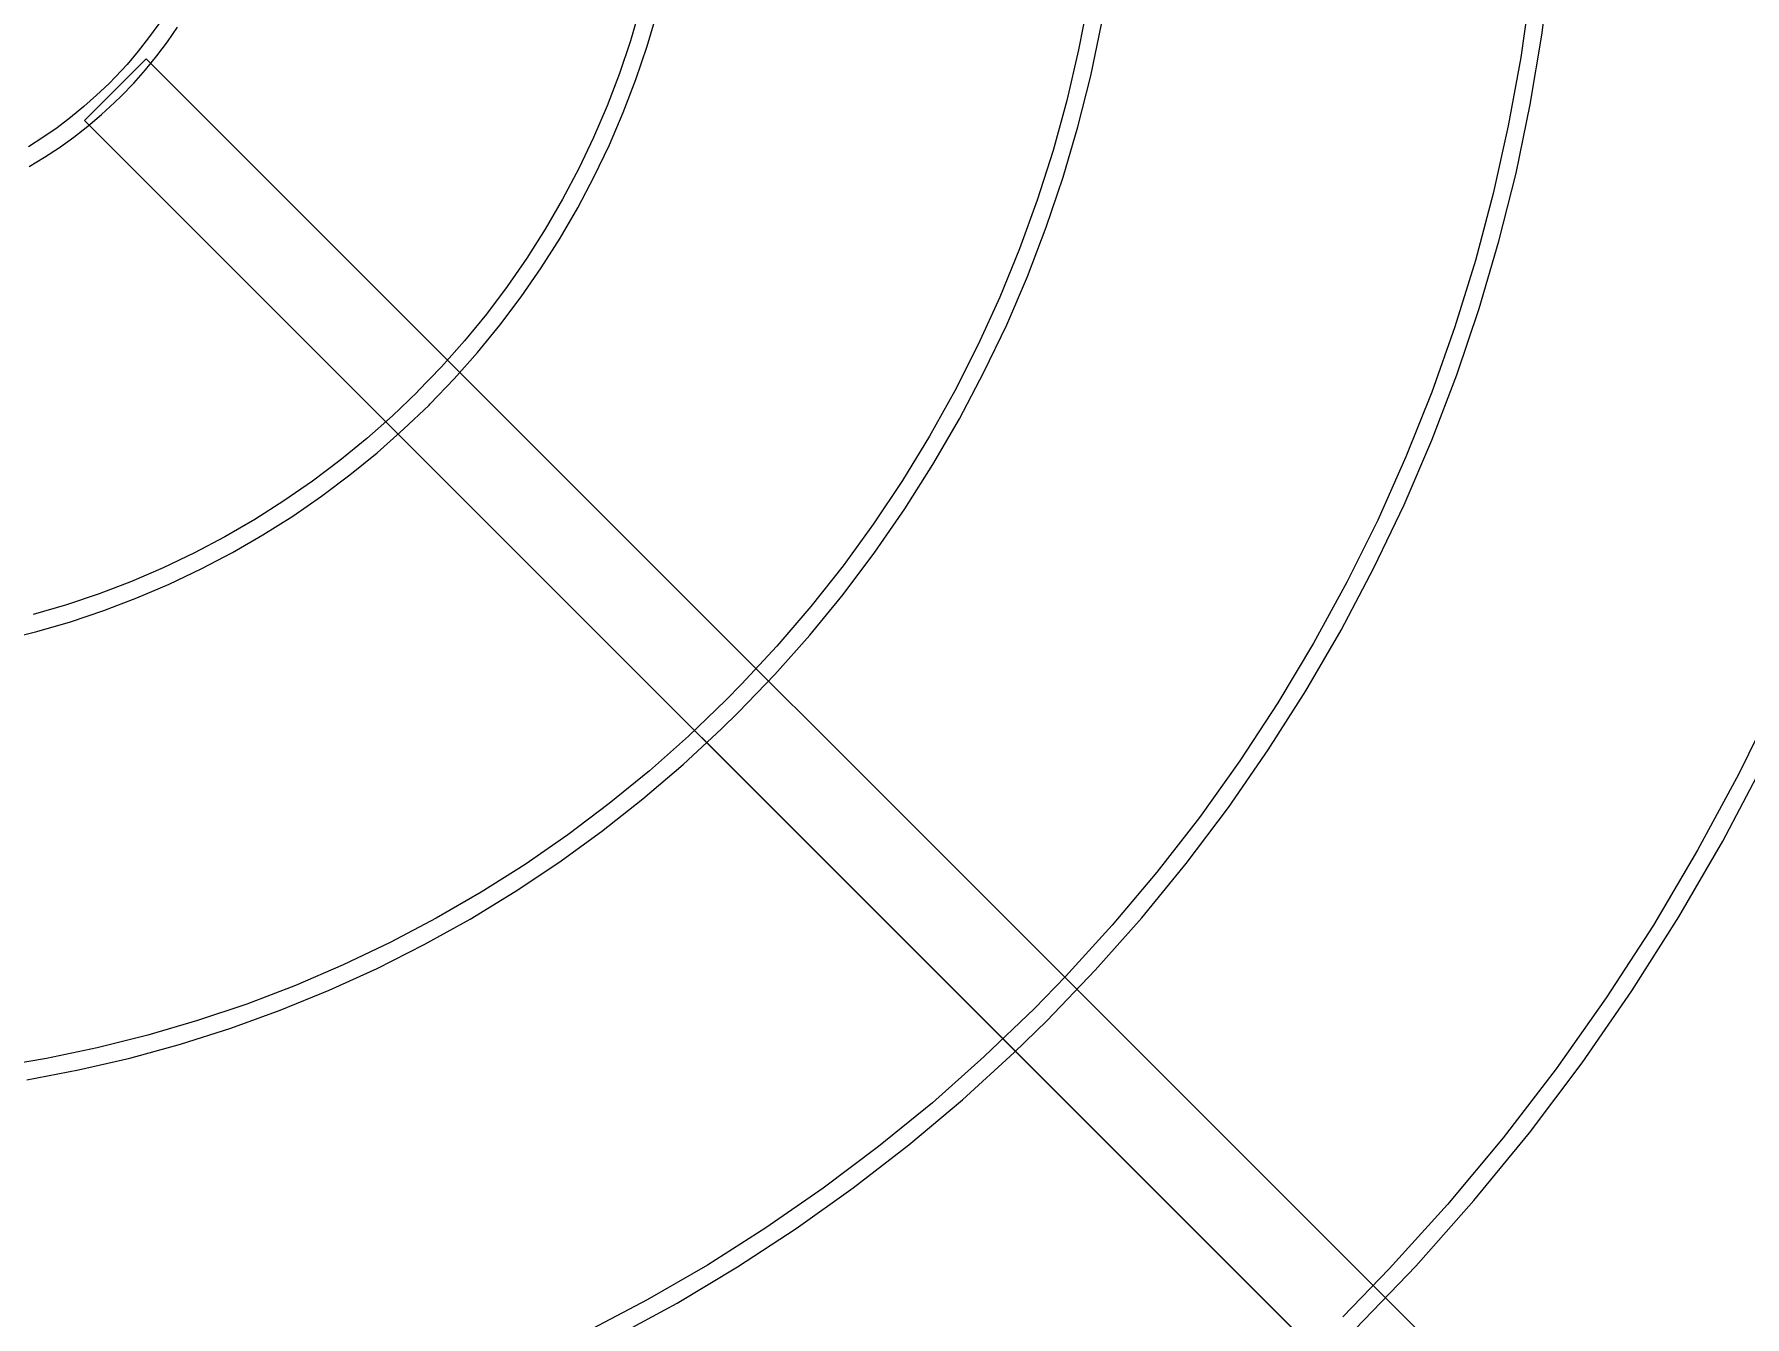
# Model space of a CAD drawing. Header units: millimetres. Extents: x -22227 to 20164, y 15335 to 61747.
# Drawn here: x -7792.3 to -7596.3, y 59270.9 to 59417.9 of the extents above; entities that cross this region are included whole.
import ezdxf

# ---------------------------------------------------------------- set-up
doc = ezdxf.new("R2010")
doc.units = ezdxf.units.MM
for name, color, linetype, lineweight in [('A-ANNO-DIMS', 7, 'Continuous', 9), ('A-ANNO-DIMS-170', 7, 'Continuous', 9), ('A-DETL-THIN', 7, 'Continuous', 9), ('M-EQPM', 7, 'Continuous', 5)]:
    doc.layers.add(name, color=color, linetype=linetype, lineweight=lineweight)
doc.styles.add('Arial_2', font='arial.ttf', dxfattribs={"width": 0.8, "height": 340})
doc.dimstyles.new('AK_DIM_2_0_Arial', dxfattribs={"dimscale": 304.8, "dimtxt": 346.888196, "dimasz": 0.278871, "dimexe": 0.557743, "dimexo": 0.557743, "dimgap": 0.055774, "dimtad": 1, "dimdec": 0, "dimzin": 0, "dimdsep": 46, "dimtxsty": 'Arial_2', "dimblk1": 'OBLIQUE', "dimblk2": 'OBLIQUE', "dimsah": 1, "dimcen": 0.09, "dimadec": 0, "dimazin": 0, "dimtfac": 1, "dimtdec": 4, "dimtix": 1, "dimtmove": 0, "dimatfit": 3, "dimfxl": 1, "dimtvp": 1, "dimtolj": 1, "dimtzin": 0, "dimarcsym": 2})

# ---------------------------------------------------------------- blocks, each defined once
blk = doc.blocks.new('DanNong_VRV_1 QUẠT - OD-A-12_1-2147179-MẶT BẰNG BỐ TRÍ THIẾT BỊ')
at = {"layer": 'M-EQPM'}
for p, q in [((91.39, 156.4), (84.32, 149.33)), ((91.39, 156.4), (84.32, 149.33)), ((280.9, -33.1), (91.39, 156.4)), ((91.39, 156.4), (283.72, -35.93)), ((276.65, -43), (84.32, 149.33)), ((84.32, 149.33), (273.82, -40.17))]:
    blk.add_line(p, q, dxfattribs=at)
at = {"layer": 'M-EQPM', "flags": 128}
for points in [[(229.98, 10.74), (236.94, 17.98), (243.6, 25.49), (249.95, 33.26), (255.99, 41.28), (261.71, 49.54), (267.09, 58.01), (272.12, 66.7), (276.8, 75.58)], [(278.34, 83.36), (273.97, 74.42), (269.24, 65.65), (264.17, 57.08), (258.75, 48.72), (253.01, 40.58), (246.95, 32.68), (240.57, 25.03), (233.89, 17.64), (228.57, 12.15)], [(194.63, 46.09), (200.2, 51.89), (205.53, 57.91), (210.62, 64.13), (215.46, 70.55), (220.03, 77.16), (224.34, 83.95), (228.37, 90.91), (232.12, 98.02), (235.59, 105.27), (238.76, 112.66), (241.63, 120.17), (244.2, 127.79), (246.46, 135.5), (248.42, 143.3), (250.06, 151.17), (251.38, 159.1), (252.38, 167.08)], [(250.08, 164.45), (248.97, 156.57), (247.54, 148.74), (245.81, 140.97), (243.76, 133.28), (241.41, 125.67), (238.76, 118.17), (235.81, 110.78), (232.57, 103.51), (229.04, 96.38), (225.22, 89.39), (221.13, 82.56), (216.77, 75.9), (212.15, 69.42), (207.27, 63.13), (202.14, 57.05), (196.78, 51.17), (193.21, 47.51)], [(159.27, 81.45), (163.46, 85.8), (167.46, 90.32), (171.29, 95), (174.92, 99.82), (178.36, 104.79), (181.59, 109.89), (184.62, 115.11), (187.44, 120.46), (190.04, 125.91), (192.42, 131.46), (194.58, 137.1), (196.51, 142.82), (198.21, 148.62), (199.68, 154.47), (200.91, 160.39)], [(199.4, 163.28), (198.28, 157.43), (196.94, 151.62), (195.36, 145.88), (193.55, 140.2), (191.52, 134.6), (189.26, 129.08), (186.79, 123.66), (184.1, 118.34), (181.2, 113.13), (178.09, 108.05), (174.78, 103.09), (171.28, 98.27), (167.59, 93.59), (163.71, 89.06), (159.66, 84.69), (157.86, 82.86)], [(123.92, 116.8), (126.72, 119.72), (129.4, 122.74), (131.95, 125.87), (134.38, 129.1), (136.68, 132.42), (138.85, 135.83), (140.87, 139.32), (142.76, 142.9), (144.5, 146.54), (146.09, 150.25), (147.54, 154.03), (148.83, 157.85), (149.96, 161.73)], [(148.04, 162.28), (146.93, 158.48), (145.66, 154.73), (144.25, 151.03), (142.69, 147.39), (140.98, 143.82), (139.14, 140.31), (137.15, 136.89), (135.03, 133.54), (132.78, 130.29), (130.4, 127.12), (127.89, 124.06), (125.27, 121.09), (122.52, 118.24), (122.5, 118.22)], [(88.56, 152.16), (89.98, 153.63), (91.33, 155.16), (92.62, 156.74), (93.85, 158.37), (95.01, 160.04)], [(92.84, 160.4), (91.69, 158.81), (90.48, 157.27), (89.22, 155.77), (87.89, 154.33), (87.15, 153.57)], [(78.01, 144.06), (79.75, 145.12), (81.46, 146.24), (83.11, 147.43), (84.72, 148.69), (86.27, 150.01), (87.78, 151.39), (88.56, 152.16)], [(87.15, 153.57), (85.73, 152.22), (84.27, 150.92), (82.75, 149.68), (81.19, 148.5), (79.57, 147.38), (77.92, 146.33)], [(122.5, 118.22), (119.65, 115.48), (116.69, 112.85), (113.62, 110.34), (110.46, 107.96), (107.2, 105.71), (103.86, 103.59), (100.43, 101.6), (96.93, 99.75), (93.36, 98.05), (89.72, 96.48), (86.02, 95.07), (82.27, 93.8), (78.47, 92.69)], [(74.95, 89.75), (78.87, 90.73), (82.75, 91.86), (86.57, 93.14), (90.35, 94.58), (94.06, 96.17), (97.71, 97.91), (101.29, 99.79), (104.78, 101.81), (108.2, 103.97), (111.52, 106.26), (114.75, 108.69), (117.88, 111.24), (120.91, 113.92), (123.83, 116.71), (123.92, 116.8)], [(157.86, 82.86), (153.56, 78.73), (149.1, 74.78), (144.49, 71.01), (139.73, 67.42), (134.83, 64.03), (129.8, 60.84), (124.64, 57.85), (119.37, 55.07), (113.99, 52.5), (108.51, 50.15), (102.95, 48.02), (97.3, 46.12), (91.58, 44.44), (85.8, 42.99), (79.97, 41.78), (74.09, 40.79)], [(77.71, 39.34), (83.64, 40.47), (89.52, 41.83), (95.35, 43.43), (101.1, 45.26), (106.78, 47.32), (112.37, 49.6), (117.87, 52.11), (123.26, 54.83), (128.54, 57.76), (133.69, 60.91), (138.72, 64.26), (143.61, 67.81), (148.35, 71.55), (152.94, 75.47), (157.37, 79.58), (159.27, 81.45)], [(193.21, 47.51), (187.47, 41.99), (181.52, 36.71), (175.36, 31.67), (169, 26.89), (162.45, 22.36), (155.73, 18.09), (148.85, 14.1), (141.81, 10.39)], [(145.22, 9.89), (152.28, 13.74), (159.18, 17.87), (165.91, 22.27), (172.45, 26.94), (178.81, 31.86), (184.96, 37.04), (190.9, 42.46), (194.63, 46.09)]]:
    blk.add_lwpolyline(points, dxfattribs=at)
blk = doc.blocks.new('DanNong_VRV_1 QUẠT - OD-A-12_1-V175-MẶT BẰNG BỐ TRÍ THIẾT BỊ')
at = {"layer": 'A-DETL-THIN'}
blk.add_line((123.83, 116.71), (123.92, 116.8), dxfattribs=at)
at = {"layer": 'M-EQPM'}
for p, q in [((91.39, 156.4), (84.32, 149.33)), ((91.39, 156.4), (84.32, 149.33)), ((91.39, 156.4), (84.32, 149.33)), ((91.39, 156.4), (84.32, 149.33)), ((280.9, -33.1), (91.39, 156.4)), ((91.39, 156.4), (283.72, -35.93)), ((280.9, -33.1), (91.39, 156.4)), ((91.39, 156.4), (283.72, -35.93)), ((276.65, -43), (84.32, 149.33)), ((84.32, 149.33), (273.82, -40.17)), ((276.65, -43), (84.32, 149.33)), ((84.32, 149.33), (273.82, -40.17))]:
    blk.add_line(p, q, dxfattribs=at)
at = {"layer": 'M-EQPM', "flags": 128}
for points in [[(229.98, 10.74), (236.94, 17.98), (243.6, 25.49), (249.95, 33.26), (255.99, 41.28), (261.71, 49.54), (267.09, 58.01), (272.12, 66.7), (276.8, 75.58)], [(229.98, 10.74), (236.94, 17.98), (243.6, 25.49), (249.95, 33.26), (255.99, 41.28), (261.71, 49.54), (267.09, 58.01), (272.12, 66.7), (276.8, 75.58)], [(278.34, 83.36), (273.97, 74.42), (269.24, 65.65), (264.17, 57.08), (258.75, 48.72), (253.01, 40.58), (246.95, 32.68), (240.57, 25.03), (233.89, 17.64), (228.57, 12.15)], [(278.34, 83.36), (273.97, 74.42), (269.24, 65.65), (264.17, 57.08), (258.75, 48.72), (253.01, 40.58), (246.95, 32.68), (240.57, 25.03), (233.89, 17.64), (228.57, 12.15)], [(194.63, 46.09), (200.2, 51.89), (205.53, 57.91), (210.62, 64.13), (215.46, 70.55), (220.03, 77.16), (224.34, 83.95), (228.37, 90.91), (232.12, 98.02), (235.59, 105.27), (238.76, 112.66), (241.63, 120.17), (244.2, 127.79), (246.46, 135.5), (248.42, 143.3), (250.06, 151.17), (251.38, 159.1), (252.38, 167.08)], [(194.63, 46.09), (200.2, 51.89), (205.53, 57.91), (210.62, 64.13), (215.46, 70.55), (220.03, 77.16), (224.34, 83.95), (228.37, 90.91), (232.12, 98.02), (235.59, 105.27), (238.76, 112.66), (241.63, 120.17), (244.2, 127.79), (246.46, 135.5), (248.42, 143.3), (250.06, 151.17), (251.38, 159.1), (252.38, 167.08)], [(250.08, 164.45), (248.97, 156.57), (247.54, 148.74), (245.81, 140.97), (243.76, 133.28), (241.41, 125.67), (238.76, 118.17), (235.81, 110.78), (232.57, 103.51), (229.04, 96.38), (225.22, 89.39), (221.13, 82.56), (216.77, 75.9), (212.15, 69.42), (207.27, 63.13), (202.14, 57.05), (196.78, 51.17), (193.21, 47.51)], [(250.08, 164.45), (248.97, 156.57), (247.54, 148.74), (245.81, 140.97), (243.76, 133.28), (241.41, 125.67), (238.76, 118.17), (235.81, 110.78), (232.57, 103.51), (229.04, 96.38), (225.22, 89.39), (221.13, 82.56), (216.77, 75.9), (212.15, 69.42), (207.27, 63.13), (202.14, 57.05), (196.78, 51.17), (193.21, 47.51)], [(159.27, 81.45), (163.46, 85.8), (167.46, 90.32), (171.29, 95), (174.92, 99.82), (178.36, 104.79), (181.59, 109.89), (184.62, 115.11), (187.44, 120.46), (190.04, 125.91), (192.42, 131.46), (194.58, 137.1), (196.51, 142.82), (198.21, 148.62), (199.68, 154.47), (200.91, 160.39)], [(159.27, 81.45), (163.46, 85.8), (167.46, 90.32), (171.29, 95), (174.92, 99.82), (178.36, 104.79), (181.59, 109.89), (184.62, 115.11), (187.44, 120.46), (190.04, 125.91), (192.42, 131.46), (194.58, 137.1), (196.51, 142.82), (198.21, 148.62), (199.68, 154.47), (200.91, 160.39)], [(199.4, 163.28), (198.28, 157.43), (196.94, 151.62), (195.36, 145.88), (193.55, 140.2), (191.52, 134.6), (189.26, 129.08), (186.79, 123.66), (184.1, 118.34), (181.2, 113.13), (178.09, 108.05), (174.78, 103.09), (171.28, 98.27), (167.59, 93.59), (163.71, 89.06), (159.66, 84.69), (157.86, 82.86)], [(199.4, 163.28), (198.28, 157.43), (196.94, 151.62), (195.36, 145.88), (193.55, 140.2), (191.52, 134.6), (189.26, 129.08), (186.79, 123.66), (184.1, 118.34), (181.2, 113.13), (178.09, 108.05), (174.78, 103.09), (171.28, 98.27), (167.59, 93.59), (163.71, 89.06), (159.66, 84.69), (157.86, 82.86)], [(123.92, 116.8), (126.72, 119.72), (129.4, 122.74), (131.95, 125.87), (134.38, 129.1), (136.68, 132.42), (138.85, 135.83), (140.87, 139.32), (142.76, 142.9), (144.5, 146.54), (146.09, 150.25), (147.54, 154.03), (148.83, 157.85), (149.96, 161.73)], [(123.92, 116.8), (126.72, 119.72), (129.4, 122.74), (131.95, 125.87), (134.38, 129.1), (136.68, 132.42), (138.85, 135.83), (140.87, 139.32), (142.76, 142.9), (144.5, 146.54), (146.09, 150.25), (147.54, 154.03), (148.83, 157.85), (149.96, 161.73)], [(148.04, 162.28), (146.93, 158.48), (145.66, 154.73), (144.25, 151.03), (142.69, 147.39), (140.98, 143.82), (139.14, 140.31), (137.15, 136.89), (135.03, 133.54), (132.78, 130.29), (130.4, 127.12), (127.89, 124.06), (125.27, 121.09), (122.52, 118.24), (122.5, 118.22)], [(148.04, 162.28), (146.93, 158.48), (145.66, 154.73), (144.25, 151.03), (142.69, 147.39), (140.98, 143.82), (139.14, 140.31), (137.15, 136.89), (135.03, 133.54), (132.78, 130.29), (130.4, 127.12), (127.89, 124.06), (125.27, 121.09), (122.52, 118.24), (122.5, 118.22)], [(88.56, 152.16), (89.98, 153.63), (91.33, 155.16), (92.62, 156.74), (93.85, 158.37), (95.01, 160.04)], [(88.56, 152.16), (89.98, 153.63), (91.33, 155.16), (92.62, 156.74), (93.85, 158.37), (95.01, 160.04)], [(92.84, 160.4), (91.69, 158.81), (90.48, 157.27), (89.22, 155.77), (87.89, 154.33), (87.15, 153.57)], [(92.84, 160.4), (91.69, 158.81), (90.48, 157.27), (89.22, 155.77), (87.89, 154.33), (87.15, 153.57)], [(78.01, 144.06), (79.75, 145.12), (81.46, 146.24), (83.11, 147.43), (84.72, 148.69), (86.27, 150.01), (87.78, 151.39), (88.56, 152.16)], [(78.01, 144.06), (79.75, 145.12), (81.46, 146.24), (83.11, 147.43), (84.72, 148.69), (86.27, 150.01), (87.78, 151.39), (88.56, 152.16)], [(87.15, 153.57), (85.73, 152.22), (84.27, 150.92), (82.75, 149.68), (81.19, 148.5), (79.57, 147.38), (77.92, 146.33)], [(87.15, 153.57), (85.73, 152.22), (84.27, 150.92), (82.75, 149.68), (81.19, 148.5), (79.57, 147.38), (77.92, 146.33)], [(122.5, 118.22), (119.65, 115.48), (116.69, 112.85), (113.62, 110.34), (110.46, 107.96), (107.2, 105.71), (103.86, 103.59), (100.43, 101.6), (96.93, 99.75), (93.36, 98.05), (89.72, 96.48), (86.02, 95.07), (82.27, 93.8), (78.47, 92.69)], [(122.5, 118.22), (119.65, 115.48), (116.69, 112.85), (113.62, 110.34), (110.46, 107.96), (107.2, 105.71), (103.86, 103.59), (100.43, 101.6), (96.93, 99.75), (93.36, 98.05), (89.72, 96.48), (86.02, 95.07), (82.27, 93.8), (78.47, 92.69)], [(74.95, 89.75), (78.87, 90.73), (82.75, 91.86), (86.57, 93.14), (90.35, 94.58), (94.06, 96.17), (97.71, 97.91), (101.29, 99.79), (104.78, 101.81), (108.2, 103.97), (111.52, 106.26), (114.75, 108.69), (117.88, 111.24), (120.91, 113.92), (123.83, 116.71), (123.92, 116.8)], [(74.95, 89.75), (78.87, 90.73), (82.75, 91.86), (86.57, 93.14), (90.35, 94.58), (94.06, 96.17), (97.71, 97.91), (101.29, 99.79), (104.78, 101.81), (108.2, 103.97), (111.52, 106.26), (114.75, 108.69), (117.88, 111.24), (120.91, 113.92), (123.83, 116.71), (123.92, 116.8)], [(157.86, 82.86), (153.56, 78.73), (149.1, 74.78), (144.49, 71.01), (139.73, 67.42), (134.83, 64.03), (129.8, 60.84), (124.64, 57.85), (119.37, 55.07), (113.99, 52.5), (108.51, 50.15), (102.95, 48.02), (97.3, 46.12), (91.58, 44.44), (85.8, 42.99), (79.97, 41.78), (74.09, 40.79)], [(157.86, 82.86), (153.56, 78.73), (149.1, 74.78), (144.49, 71.01), (139.73, 67.42), (134.83, 64.03), (129.8, 60.84), (124.64, 57.85), (119.37, 55.07), (113.99, 52.5), (108.51, 50.15), (102.95, 48.02), (97.3, 46.12), (91.58, 44.44), (85.8, 42.99), (79.97, 41.78), (74.09, 40.79)], [(77.71, 39.34), (83.64, 40.47), (89.52, 41.83), (95.35, 43.43), (101.1, 45.26), (106.78, 47.32), (112.37, 49.6), (117.87, 52.11), (123.26, 54.83), (128.54, 57.76), (133.69, 60.91), (138.72, 64.26), (143.61, 67.81), (148.35, 71.55), (152.94, 75.47), (157.37, 79.58), (159.27, 81.45)], [(77.71, 39.34), (83.64, 40.47), (89.52, 41.83), (95.35, 43.43), (101.1, 45.26), (106.78, 47.32), (112.37, 49.6), (117.87, 52.11), (123.26, 54.83), (128.54, 57.76), (133.69, 60.91), (138.72, 64.26), (143.61, 67.81), (148.35, 71.55), (152.94, 75.47), (157.37, 79.58), (159.27, 81.45)], [(193.21, 47.51), (187.47, 41.99), (181.52, 36.71), (175.36, 31.67), (169, 26.89), (162.45, 22.36), (155.73, 18.09), (148.85, 14.1), (141.81, 10.39)], [(193.21, 47.51), (187.47, 41.99), (181.52, 36.71), (175.36, 31.67), (169, 26.89), (162.45, 22.36), (155.73, 18.09), (148.85, 14.1), (141.81, 10.39)], [(145.22, 9.89), (152.28, 13.74), (159.18, 17.87), (165.91, 22.27), (172.45, 26.94), (178.81, 31.86), (184.96, 37.04), (190.9, 42.46), (194.63, 46.09)], [(145.22, 9.89), (152.28, 13.74), (159.18, 17.87), (165.91, 22.27), (172.45, 26.94), (178.81, 31.86), (184.96, 37.04), (190.9, 42.46), (194.63, 46.09)]]:
    blk.add_lwpolyline(points, dxfattribs=at)
blk = doc.blocks.new('DanNong_VRV_1 QUẠT - OD-A-12_1-V180-MẶT BẰNG BỐ TRÍ THIẾT BỊ')
at = {"layer": 'A-DETL-THIN'}
blk.add_line((123.83, 116.71), (123.92, 116.8), dxfattribs=at)
blk.add_line((123.83, 116.71), (123.92, 116.8), dxfattribs=at)
at = {"layer": 'M-EQPM'}
for p, q in [((91.39, 156.4), (84.32, 149.33)), ((91.39, 156.4), (84.32, 149.33)), ((91.39, 156.4), (84.32, 149.33)), ((91.39, 156.4), (84.32, 149.33)), ((280.9, -33.1), (91.39, 156.4)), ((91.39, 156.4), (283.72, -35.93)), ((280.9, -33.1), (91.39, 156.4)), ((91.39, 156.4), (283.72, -35.93)), ((276.65, -43), (84.32, 149.33)), ((84.32, 149.33), (273.82, -40.17)), ((276.65, -43), (84.32, 149.33)), ((84.32, 149.33), (273.82, -40.17))]:
    blk.add_line(p, q, dxfattribs=at)
at = {"layer": 'M-EQPM', "flags": 128}
for points in [[(229.98, 10.74), (236.94, 17.98), (243.6, 25.49), (249.95, 33.26), (255.99, 41.28), (261.71, 49.54), (267.09, 58.01), (272.12, 66.7), (276.8, 75.58)], [(229.98, 10.74), (236.94, 17.98), (243.6, 25.49), (249.95, 33.26), (255.99, 41.28), (261.71, 49.54), (267.09, 58.01), (272.12, 66.7), (276.8, 75.58)], [(278.34, 83.36), (273.97, 74.42), (269.24, 65.65), (264.17, 57.08), (258.75, 48.72), (253.01, 40.58), (246.95, 32.68), (240.57, 25.03), (233.89, 17.64), (228.57, 12.15)], [(278.34, 83.36), (273.97, 74.42), (269.24, 65.65), (264.17, 57.08), (258.75, 48.72), (253.01, 40.58), (246.95, 32.68), (240.57, 25.03), (233.89, 17.64), (228.57, 12.15)], [(194.63, 46.09), (200.2, 51.89), (205.53, 57.91), (210.62, 64.13), (215.46, 70.55), (220.03, 77.16), (224.34, 83.95), (228.37, 90.91), (232.12, 98.02), (235.59, 105.27), (238.76, 112.66), (241.63, 120.17), (244.2, 127.79), (246.46, 135.5), (248.42, 143.3), (250.06, 151.17), (251.38, 159.1), (252.38, 167.08)], [(194.63, 46.09), (200.2, 51.89), (205.53, 57.91), (210.62, 64.13), (215.46, 70.55), (220.03, 77.16), (224.34, 83.95), (228.37, 90.91), (232.12, 98.02), (235.59, 105.27), (238.76, 112.66), (241.63, 120.17), (244.2, 127.79), (246.46, 135.5), (248.42, 143.3), (250.06, 151.17), (251.38, 159.1), (252.38, 167.08)], [(250.08, 164.45), (248.97, 156.57), (247.54, 148.74), (245.81, 140.97), (243.76, 133.28), (241.41, 125.67), (238.76, 118.17), (235.81, 110.78), (232.57, 103.51), (229.04, 96.38), (225.22, 89.39), (221.13, 82.56), (216.77, 75.9), (212.15, 69.42), (207.27, 63.13), (202.14, 57.05), (196.78, 51.17), (193.21, 47.51)], [(250.08, 164.45), (248.97, 156.57), (247.54, 148.74), (245.81, 140.97), (243.76, 133.28), (241.41, 125.67), (238.76, 118.17), (235.81, 110.78), (232.57, 103.51), (229.04, 96.38), (225.22, 89.39), (221.13, 82.56), (216.77, 75.9), (212.15, 69.42), (207.27, 63.13), (202.14, 57.05), (196.78, 51.17), (193.21, 47.51)], [(159.27, 81.45), (163.46, 85.8), (167.46, 90.32), (171.29, 95), (174.92, 99.82), (178.36, 104.79), (181.59, 109.89), (184.62, 115.11), (187.44, 120.46), (190.04, 125.91), (192.42, 131.46), (194.58, 137.1), (196.51, 142.82), (198.21, 148.62), (199.68, 154.47), (200.91, 160.39)], [(159.27, 81.45), (163.46, 85.8), (167.46, 90.32), (171.29, 95), (174.92, 99.82), (178.36, 104.79), (181.59, 109.89), (184.62, 115.11), (187.44, 120.46), (190.04, 125.91), (192.42, 131.46), (194.58, 137.1), (196.51, 142.82), (198.21, 148.62), (199.68, 154.47), (200.91, 160.39)], [(199.4, 163.28), (198.28, 157.43), (196.94, 151.62), (195.36, 145.88), (193.55, 140.2), (191.52, 134.6), (189.26, 129.08), (186.79, 123.66), (184.1, 118.34), (181.2, 113.13), (178.09, 108.05), (174.78, 103.09), (171.28, 98.27), (167.59, 93.59), (163.71, 89.06), (159.66, 84.69), (157.86, 82.86)], [(199.4, 163.28), (198.28, 157.43), (196.94, 151.62), (195.36, 145.88), (193.55, 140.2), (191.52, 134.6), (189.26, 129.08), (186.79, 123.66), (184.1, 118.34), (181.2, 113.13), (178.09, 108.05), (174.78, 103.09), (171.28, 98.27), (167.59, 93.59), (163.71, 89.06), (159.66, 84.69), (157.86, 82.86)], [(123.92, 116.8), (126.72, 119.72), (129.4, 122.74), (131.95, 125.87), (134.38, 129.1), (136.68, 132.42), (138.85, 135.83), (140.87, 139.32), (142.76, 142.9), (144.5, 146.54), (146.09, 150.25), (147.54, 154.03), (148.83, 157.85), (149.96, 161.73)], [(123.92, 116.8), (126.72, 119.72), (129.4, 122.74), (131.95, 125.87), (134.38, 129.1), (136.68, 132.42), (138.85, 135.83), (140.87, 139.32), (142.76, 142.9), (144.5, 146.54), (146.09, 150.25), (147.54, 154.03), (148.83, 157.85), (149.96, 161.73)], [(148.04, 162.28), (146.93, 158.48), (145.66, 154.73), (144.25, 151.03), (142.69, 147.39), (140.98, 143.82), (139.14, 140.31), (137.15, 136.89), (135.03, 133.54), (132.78, 130.29), (130.4, 127.12), (127.89, 124.06), (125.27, 121.09), (122.52, 118.24), (122.5, 118.22)], [(148.04, 162.28), (146.93, 158.48), (145.66, 154.73), (144.25, 151.03), (142.69, 147.39), (140.98, 143.82), (139.14, 140.31), (137.15, 136.89), (135.03, 133.54), (132.78, 130.29), (130.4, 127.12), (127.89, 124.06), (125.27, 121.09), (122.52, 118.24), (122.5, 118.22)], [(88.56, 152.16), (89.98, 153.63), (91.33, 155.16), (92.62, 156.74), (93.85, 158.37), (95.01, 160.04)], [(88.56, 152.16), (89.98, 153.63), (91.33, 155.16), (92.62, 156.74), (93.85, 158.37), (95.01, 160.04)], [(92.84, 160.4), (91.69, 158.81), (90.48, 157.27), (89.22, 155.77), (87.89, 154.33), (87.15, 153.57)], [(92.84, 160.4), (91.69, 158.81), (90.48, 157.27), (89.22, 155.77), (87.89, 154.33), (87.15, 153.57)], [(78.01, 144.06), (79.75, 145.12), (81.46, 146.24), (83.11, 147.43), (84.72, 148.69), (86.27, 150.01), (87.78, 151.39), (88.56, 152.16)], [(78.01, 144.06), (79.75, 145.12), (81.46, 146.24), (83.11, 147.43), (84.72, 148.69), (86.27, 150.01), (87.78, 151.39), (88.56, 152.16)], [(87.15, 153.57), (85.73, 152.22), (84.27, 150.92), (82.75, 149.68), (81.19, 148.5), (79.57, 147.38), (77.92, 146.33)], [(87.15, 153.57), (85.73, 152.22), (84.27, 150.92), (82.75, 149.68), (81.19, 148.5), (79.57, 147.38), (77.92, 146.33)], [(122.5, 118.22), (119.65, 115.48), (116.69, 112.85), (113.62, 110.34), (110.46, 107.96), (107.2, 105.71), (103.86, 103.59), (100.43, 101.6), (96.93, 99.75), (93.36, 98.05), (89.72, 96.48), (86.02, 95.07), (82.27, 93.8), (78.47, 92.69)], [(122.5, 118.22), (119.65, 115.48), (116.69, 112.85), (113.62, 110.34), (110.46, 107.96), (107.2, 105.71), (103.86, 103.59), (100.43, 101.6), (96.93, 99.75), (93.36, 98.05), (89.72, 96.48), (86.02, 95.07), (82.27, 93.8), (78.47, 92.69)], [(74.95, 89.75), (78.87, 90.73), (82.75, 91.86), (86.57, 93.14), (90.35, 94.58), (94.06, 96.17), (97.71, 97.91), (101.29, 99.79), (104.78, 101.81), (108.2, 103.97), (111.52, 106.26), (114.75, 108.69), (117.88, 111.24), (120.91, 113.92), (123.83, 116.71), (123.92, 116.8)], [(74.95, 89.75), (78.87, 90.73), (82.75, 91.86), (86.57, 93.14), (90.35, 94.58), (94.06, 96.17), (97.71, 97.91), (101.29, 99.79), (104.78, 101.81), (108.2, 103.97), (111.52, 106.26), (114.75, 108.69), (117.88, 111.24), (120.91, 113.92), (123.83, 116.71), (123.92, 116.8)], [(157.86, 82.86), (153.56, 78.73), (149.1, 74.78), (144.49, 71.01), (139.73, 67.42), (134.83, 64.03), (129.8, 60.84), (124.64, 57.85), (119.37, 55.07), (113.99, 52.5), (108.51, 50.15), (102.95, 48.02), (97.3, 46.12), (91.58, 44.44), (85.8, 42.99), (79.97, 41.78), (74.09, 40.79)], [(157.86, 82.86), (153.56, 78.73), (149.1, 74.78), (144.49, 71.01), (139.73, 67.42), (134.83, 64.03), (129.8, 60.84), (124.64, 57.85), (119.37, 55.07), (113.99, 52.5), (108.51, 50.15), (102.95, 48.02), (97.3, 46.12), (91.58, 44.44), (85.8, 42.99), (79.97, 41.78), (74.09, 40.79)], [(77.71, 39.34), (83.64, 40.47), (89.52, 41.83), (95.35, 43.43), (101.1, 45.26), (106.78, 47.32), (112.37, 49.6), (117.87, 52.11), (123.26, 54.83), (128.54, 57.76), (133.69, 60.91), (138.72, 64.26), (143.61, 67.81), (148.35, 71.55), (152.94, 75.47), (157.37, 79.58), (159.27, 81.45)], [(77.71, 39.34), (83.64, 40.47), (89.52, 41.83), (95.35, 43.43), (101.1, 45.26), (106.78, 47.32), (112.37, 49.6), (117.87, 52.11), (123.26, 54.83), (128.54, 57.76), (133.69, 60.91), (138.72, 64.26), (143.61, 67.81), (148.35, 71.55), (152.94, 75.47), (157.37, 79.58), (159.27, 81.45)], [(193.21, 47.51), (187.47, 41.99), (181.52, 36.71), (175.36, 31.67), (169, 26.89), (162.45, 22.36), (155.73, 18.09), (148.85, 14.1), (141.81, 10.39)], [(193.21, 47.51), (187.47, 41.99), (181.52, 36.71), (175.36, 31.67), (169, 26.89), (162.45, 22.36), (155.73, 18.09), (148.85, 14.1), (141.81, 10.39)], [(145.22, 9.89), (152.28, 13.74), (159.18, 17.87), (165.91, 22.27), (172.45, 26.94), (178.81, 31.86), (184.96, 37.04), (190.9, 42.46), (194.63, 46.09)], [(145.22, 9.89), (152.28, 13.74), (159.18, 17.87), (165.91, 22.27), (172.45, 26.94), (178.81, 31.86), (184.96, 37.04), (190.9, 42.46), (194.63, 46.09)]]:
    blk.add_lwpolyline(points, dxfattribs=at)
blk = doc.blocks.new('AK-SGS-M3-Hrvt_rvt-1-MẶT BẰNG BỐ TRÍ THIẾT BỊ')
at = {"layer": 'M-EQPM', "lineweight": 9}
for name in ['DanNong_VRV_1 QUẠT - OD-A-12_1-2147179-MẶT BẰNG BỐ TRÍ THIẾT BỊ', 'DanNong_VRV_1 QUẠT - OD-A-12_1-V175-MẶT BẰNG BỐ TRÍ THIẾT BỊ', 'DanNong_VRV_1 QUẠT - OD-A-12_1-V180-MẶT BẰNG BỐ TRÍ THIẾT BỊ']:
    blk.add_blockref(name, (-7870.9, 59258.71), dxfattribs=at)
blk = doc.blocks.new('DIMBLOCK9-MẶT BẰNG BỐ TRÍ THIẾT BỊ')
at = {"layer": 'A-ANNO-DIMS-170'}
for p, q in [((-12198.59, 59010.07), (-12198.59, 59180.07)), ((-4498.59, 59010.07), (-4498.59, 59180.07)), ((-12198.59, 59010.07), (-12156.09, 59052.57)), ((-4498.59, 59010.07), (-4456.09, 59052.57)), ((-12198.59, 59010.07), (-12241.09, 58967.57)), ((-12198.59, 59010.07), (-4498.59, 59010.07)), ((-12198.59, 59010.07), (-12198.59, 58900.17)), ((-4498.59, 59010.07), (-4541.09, 58967.57)), ((-4498.59, 59010.07), (-4498.59, 58900.17))]:
    blk.add_line(p, q, dxfattribs=at)
at = {"layer": 'A-ANNO-DIMS-170', "color": 0, "insert": (-8764.85, 59468.46), "char_height": 340, "width": 999.038, "attachment_point": 1, "line_spacing_factor": 0.941778, "style": 'Arial_2'}
blk.add_mtext('7700', dxfattribs=at)
blk = doc.blocks.new('_Oblique')
at = {"color": 0, "linetype": 'ByBlock', "lineweight": -2}
blk.add_line((-0.5, -0.5), (0.5, 0.5), dxfattribs=at)
blk = doc.blocks.new('DIMBLOCK12-MẶT BẰNG BỐ TRÍ THIẾT BỊ')
at = {"layer": 'A-ANNO-DIMS-170'}
for p, q in [((-20048.59, 59519.25), (-20048.59, 59689.25)), ((10901.41, 59519.25), (10901.41, 59689.25)), ((-20048.59, 59519.25), (-20006.09, 59561.75)), ((10901.41, 59519.25), (10943.91, 59561.75)), ((-20048.59, 59519.25), (-20091.09, 59476.75)), ((-20048.59, 59519.25), (10901.41, 59519.25)), ((-20048.59, 59519.25), (-20048.59, 59409.35)), ((10901.41, 59519.25), (10858.91, 59476.75)), ((10901.41, 59519.25), (10901.41, 59409.35))]:
    blk.add_line(p, q, dxfattribs=at)
at = {"layer": 'A-ANNO-DIMS-170', "color": 0, "insert": (-5093.92, 59977.64), "char_height": 340, "width": 1248.7975, "attachment_point": 1, "line_spacing_factor": 0.941778, "style": 'Arial_2'}
blk.add_mtext('30950', dxfattribs=at)

msp = doc.modelspace()

# ---------------------------------------------------------------- block references
at = {"lineweight": 5}
msp.add_blockref('AK-SGS-M3-Hrvt_rvt-1-MẶT BẰNG BỐ TRÍ THIẾT BỊ', (0, 0), dxfattribs=at)

# ---------------------------------------------------------------- dimensions: what is measured, and where the dimension line sits
at = {"layer": 'A-ANNO-DIMS'}
for base, p1, p2, override, picture, middle in [((10901.41, 59519.25), (-20048.59, 59579.35), (10901.41, 59579.35), {"dimpost": '<>', "dimfxl": 30950}, 'DIMBLOCK12-MẶT BẰNG BỐ TRÍ THIẾT BỊ', (-4573.59, 59709.96)), ((-4498.59, 59010.07), (-12198.59, 59070.17), (-4498.59, 59070.17), {"dimpost": '<>', "dimfxl": 7700}, 'DIMBLOCK9-MẶT BẰNG BỐ TRÍ THIẾT BỊ', (-8348.59, 59200.66))]:
    dim = msp.add_linear_dim(base=base, p1=p1, p2=p2, dimstyle='AK_DIM_2_0_Arial', override=override, dxfattribs=at)
    dim.commit()
    dim.dimension.update_dxf_attribs({"geometry": picture, "text_midpoint": middle})

doc.saveas('drawing.dxf')
